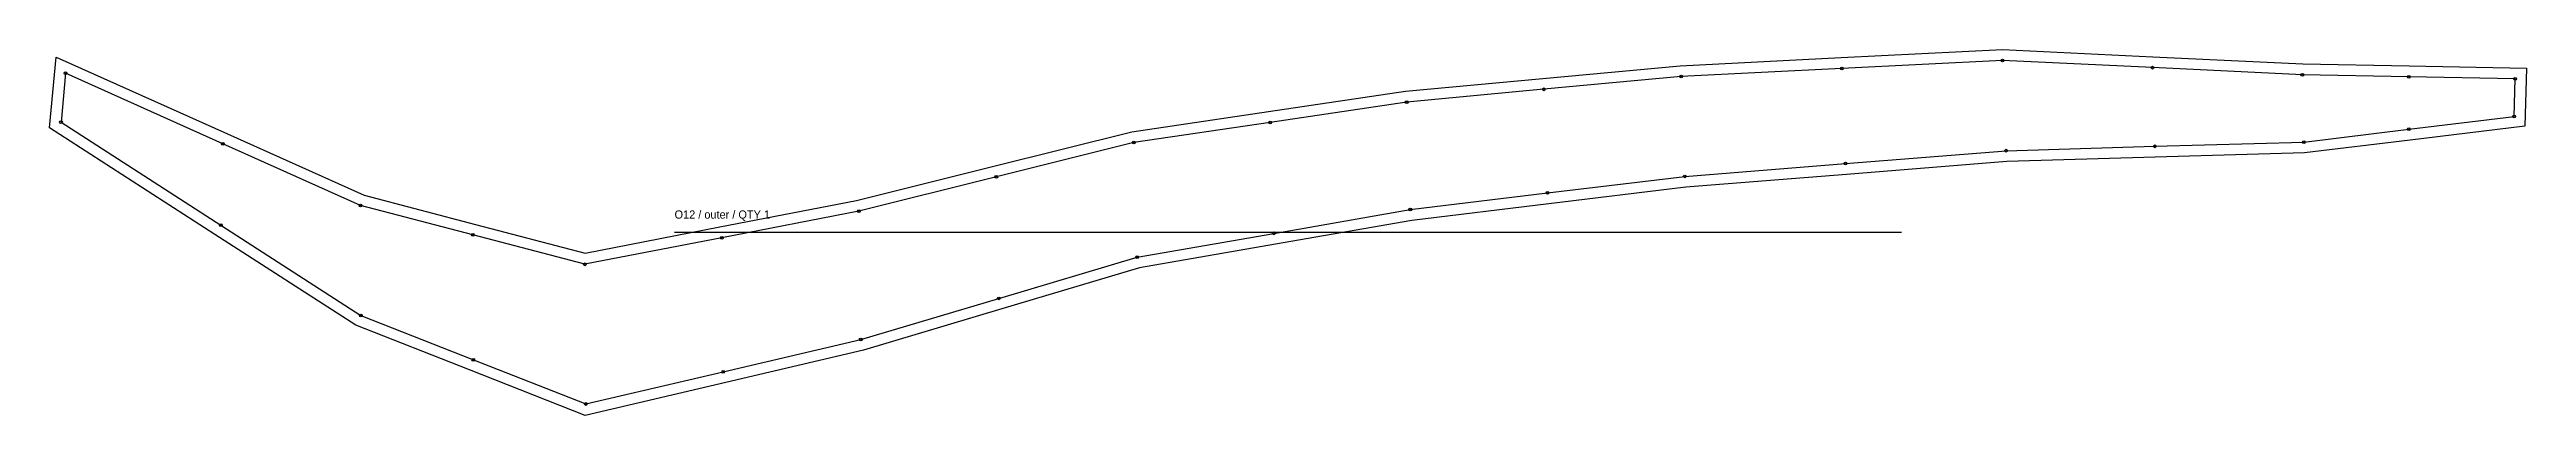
# Model space of a CAD drawing. Header units: millimetres. Extents: x -13 to 2712, y -13 to 389.
import ezdxf

# ---------------------------------------------------------------- set-up
doc = ezdxf.new("R2010")
doc.units = ezdxf.units.MM
for name, color, linetype in [('CUT', 7, 'Continuous'), ('GRAIN', 3, 'Continuous'), ('ID', 7, 'Continuous'), ('NOTCH', 1, 'Continuous'), ('SEW', 5, 'Continuous')]:
    doc.layers.add(name, color=color, linetype=linetype)

msp = doc.modelspace()

# ---------------------------------------------------------------- linework, layer by layer
at = {"layer": 'CUT'}
msp.add_lwpolyline([(-12.6, 303.3), (-5.3, 381.1), (183, 296.7), (333.4, 229.3), (455.8, 197.3), (576.6, 165.7), (724.5, 194.4), (874.9, 223.6), (1025.8, 261.1), (1177.6, 298.8), (1328.2, 321.2), (1478.6, 343.5), (1629.8, 357.5), (1780.9, 371.5), (1958, 380.4), (2135.3, 389.2), (2300.8, 381.4), (2465.5, 373.6), (2582.4, 371.3), (2711.6, 368.8), (2709.8, 305), (2583.8, 289.8), (2467.4, 275.8), (2303.3, 271), (2140, 266.3), (1963.6, 252.2), (1787.2, 238.1), (1636.4, 219.9), (1485.8, 201.7), (1335.8, 175.6), (1186.2, 149.5), (1034.9, 104.5), (882.5, 59.2), (731.1, 23.7), (576.4, -12.5), (449.1, 37.4), (324.2, 86.5), (169.3, 186.2)], close=True, dxfattribs=at)
at = {"layer": 'GRAIN'}
msp.add_line((674.8, 188.6), (2024.4, 188.6), dxfattribs=at)
at = {"layer": 'NOTCH'}
for centre in [(5, 363.3), (1781.8, 359.6), (1958.6, 368.4), (2135.4, 377.2), (2300.2, 369.4), (2465.1, 361.6), (2582.2, 359.3), (2699.3, 357), (1480, 331.6), (1630.9, 345.6), (0, 309.5), (1330, 309.3), (2582.3, 301.7), (2698.1, 315.7), (178.1, 285.8), (1179.9, 287.1), (2139.3, 278.2), (2302.9, 283), (2466.6, 287.7), (1028.7, 249.4), (1786, 250), (1962.7, 264.1), (329.4, 218), (1635, 231.8), (175.8, 196.3), (877.5, 211.9), (1484, 213.6), (452.8, 185.7), (726.8, 182.6), (1333.8, 187.4), (576.2, 153.4), (1183.5, 161.2), (1031.5, 116), (329.7, 97.2), (879.5, 70.8), (453.5, 48.6), (728.4, 35.4), (577.3, 0)]:
    msp.add_circle(centre, 1.5, dxfattribs=at)
at = {"layer": 'SEW'}
msp.add_lwpolyline([(0, 309.5), (175.8, 196.3), (329.7, 97.2), (453.5, 48.6), (577.3, 0), (728.4, 35.4), (879.5, 70.8), (1031.5, 116), (1183.5, 161.2), (1333.8, 187.4), (1484, 213.6), (1635, 231.8), (1786, 250), (1962.7, 264.1), (2139.3, 278.2), (2302.9, 283), (2466.6, 287.7), (2582.3, 301.7), (2698.1, 315.7), (2699.3, 357), (2582.2, 359.3), (2465.1, 361.6), (2300.2, 369.4), (2135.4, 377.2), (1958.6, 368.4), (1781.8, 359.6), (1630.9, 345.6), (1480, 331.6), (1330, 309.3), (1179.9, 287.1), (1028.7, 249.4), (877.5, 211.9), (726.8, 182.6), (576.2, 153.4), (452.8, 185.7), (329.4, 218), (178.1, 285.8), (5, 363.3)], close=True, dxfattribs=at)

# ---------------------------------------------------------------- texts
at = {"layer": 'ID'}
msp.add_text('O12 / outer / QTY 1', height=9, dxfattribs=at).set_placement((674.8, 203.6))

doc.saveas('drawing.dxf')
